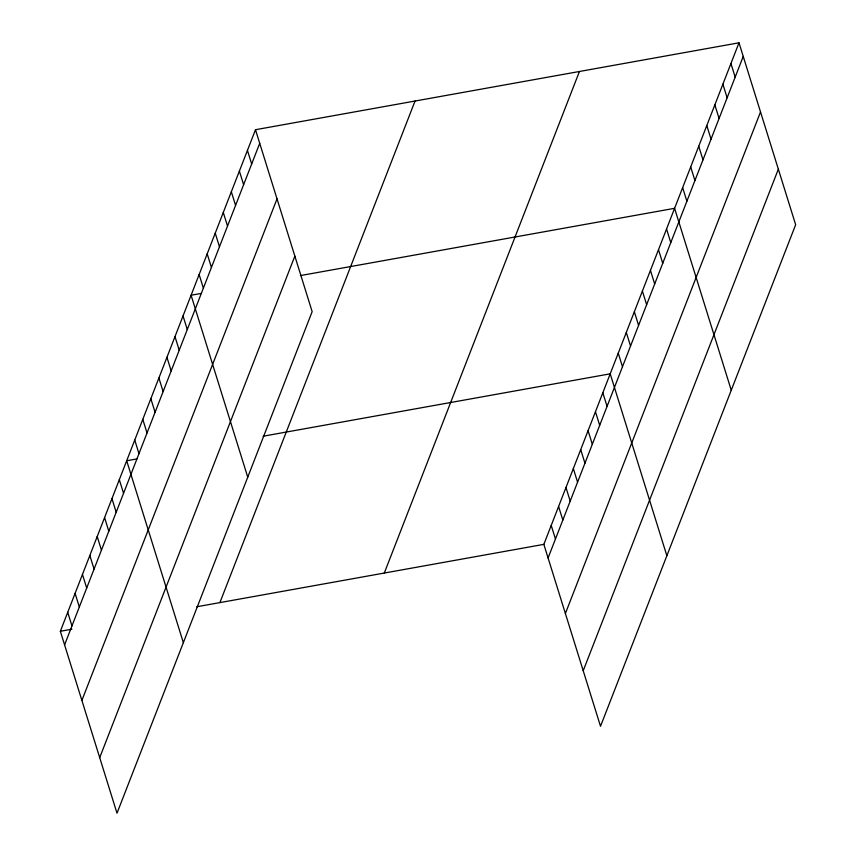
<?xml version="1.0" encoding="UTF-8"?>
<svg xmlns="http://www.w3.org/2000/svg" width="856" height="856" viewBox="0 0 856 856"><rect width="100%" height="100%" fill="white"/><g stroke="black" fill="none" stroke-linecap="round" stroke-linejoin="round"><path stroke-width="1.28" d="M255.484 129.716L312.151 311.638L117.005 813.2L60.348 631.279L255.484 129.716L738.995 42.8L795.652 224.721L600.516 726.284L543.849 544.363L738.995 42.8M64.585 644.878L259.721 143.316M81.887 700.422L277.023 198.859M99.703 757.656L294.849 256.094M219.906 602.592L415.042 101.04M384.301 573.038L579.437 71.487M548.086 557.962L743.233 56.4M565.388 613.506L760.524 111.943M583.214 670.74L778.35 169.178M201.385 293.383L191.091 295.234L247.748 477.156M300.467 275.568L674.592 208.318L731.259 390.24M136.992 458.902L126.688 460.753L183.355 642.674M263.092 436.228L610.2 373.826L666.867 555.747M60.348 631.279L71.925 629.192M196.741 606.765L543.849 544.363M730.938 63.494L735.176 77.094M722.892 84.177L727.129 97.777M714.846 104.871L719.083 118.47M706.799 125.554L711.026 139.154M698.742 146.248L702.979 159.847M690.696 166.941L694.933 180.53M682.649 187.625L686.887 201.224M666.546 229.001L670.783 242.601M658.499 249.695L662.737 263.295M650.453 270.378L654.68 283.978M642.396 291.072L646.633 304.672M634.35 311.766L638.587 325.366M626.303 332.449L630.54 346.049M618.246 353.143L622.483 366.743M602.827 392.776L607.065 406.375M595.455 411.725L599.692 425.325M588.083 430.675L592.32 444.275M580.71 449.625L584.948 463.224M573.338 468.564L577.575 482.163M565.966 487.513L570.203 501.113M558.593 506.463L562.831 520.063M551.221 525.413L555.458 539.013M247.438 150.41L251.675 164.01M239.38 171.093L243.618 184.693M231.334 191.787L235.571 205.387M223.288 212.481L227.525 226.08M215.241 233.164L219.468 246.763M207.184 253.858L211.421 267.457M199.138 274.541L203.375 288.14M183.034 315.928L187.271 329.528M174.988 336.611L179.225 350.211M166.941 357.305L171.179 370.905M158.895 377.988L163.121 391.588M150.838 398.682L155.075 412.282M142.791 419.365L147.029 432.965M134.745 440.059L138.982 453.659M119.316 479.692L123.553 493.291M111.954 498.641L116.181 512.241M104.582 517.591L108.808 531.191M97.21 536.541L101.436 550.14M89.837 555.49L94.074 569.09M82.465 574.44L86.702 588.04M75.093 593.379L79.33 606.979M67.72 612.329L71.958 625.929"/></g></svg>
